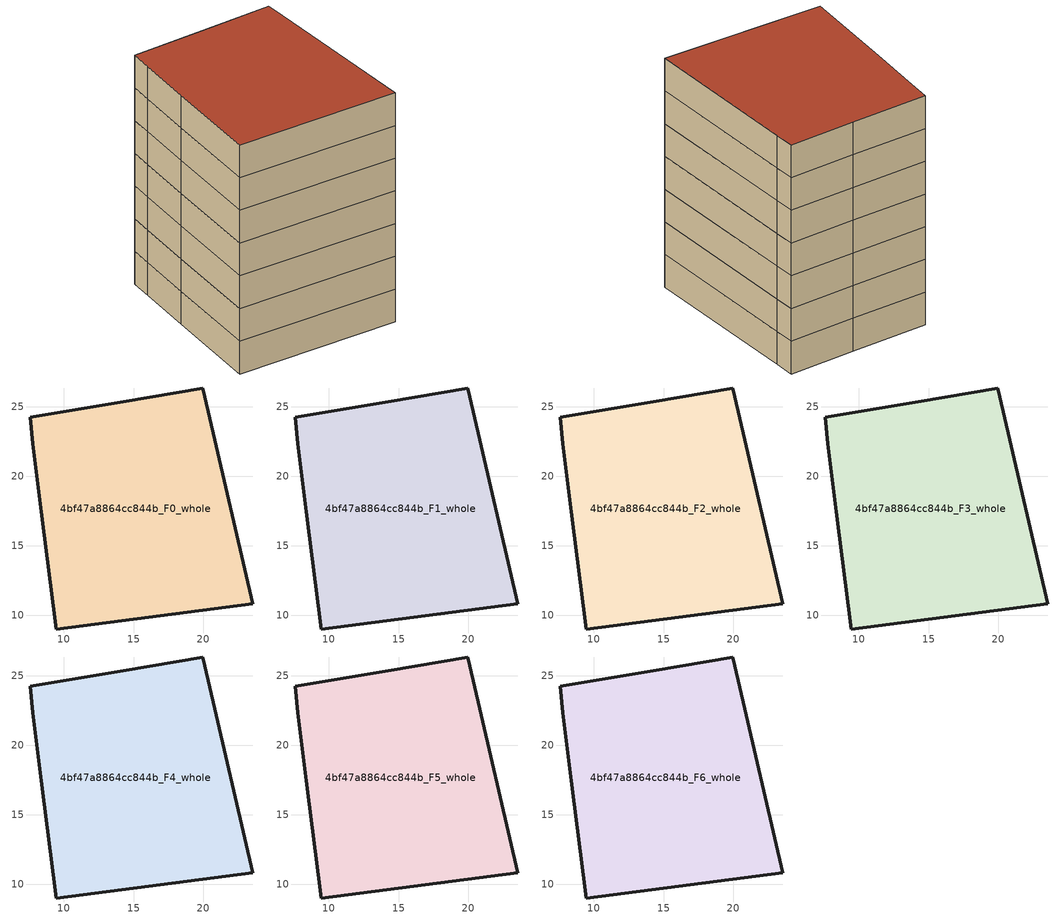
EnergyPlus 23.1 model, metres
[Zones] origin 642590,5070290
4bf47a8864cc844b_F0_whole
 floor ground (EU_floor_Construction): 19.97,26.34 20.37,24.63 23.57,10.82 9.46,9.03 8.36,17.43 7.76,22.34 7.56,24.24 14.27,25.34 z0
 wall outside (EU_wall_Construction): 7.56,24.24 7.76,22.34 8.36,17.43 9.46,9.03 23.57,10.82 20.37,24.63 19.97,26.34 14.27,25.34 7.56,24.24 z0:3
4bf47a8864cc844b_F1_whole
 floor to 4bf47a8864cc844b_F0_whole (EU_floor_Construction): 19.97,26.34 20.37,24.63 23.57,10.82 9.46,9.03 8.36,17.43 7.76,22.34 7.56,24.24 14.27,25.34 z3
 wall outside (EU_wall_Construction): 7.56,24.24 7.76,22.34 8.36,17.43 9.46,9.03 23.57,10.82 20.37,24.63 19.97,26.34 14.27,25.34 7.56,24.24 z3:6
4bf47a8864cc844b_F2_whole
 floor to 4bf47a8864cc844b_F1_whole (EU_floor_Construction): 19.97,26.34 20.37,24.63 23.57,10.82 9.46,9.03 8.36,17.43 7.76,22.34 7.56,24.24 14.27,25.34 z6
 wall outside (EU_wall_Construction): 7.56,24.24 7.76,22.34 8.36,17.43 9.46,9.03 23.57,10.82 20.37,24.63 19.97,26.34 14.27,25.34 7.56,24.24 z6:9
4bf47a8864cc844b_F3_whole
 floor to 4bf47a8864cc844b_F2_whole (EU_floor_Construction): 19.97,26.34 20.37,24.63 23.57,10.82 9.46,9.03 8.36,17.43 7.76,22.34 7.56,24.24 14.27,25.34 z9
 wall outside (EU_wall_Construction): 7.56,24.24 7.76,22.34 8.36,17.43 9.46,9.03 23.57,10.82 20.37,24.63 19.97,26.34 14.27,25.34 7.56,24.24 z9:12
4bf47a8864cc844b_F4_whole
 floor to 4bf47a8864cc844b_F3_whole (EU_floor_Construction): 19.97,26.34 20.37,24.63 23.57,10.82 9.46,9.03 8.36,17.43 7.76,22.34 7.56,24.24 14.27,25.34 z12
 wall outside (EU_wall_Construction): 7.56,24.24 7.76,22.34 8.36,17.43 9.46,9.03 23.57,10.82 20.37,24.63 19.97,26.34 14.27,25.34 7.56,24.24 z12:15
4bf47a8864cc844b_F5_whole
 floor to 4bf47a8864cc844b_F4_whole (EU_floor_Construction): 19.97,26.34 20.37,24.63 23.57,10.82 9.46,9.03 8.36,17.43 7.76,22.34 7.56,24.24 14.27,25.34 z15
 wall outside (EU_wall_Construction): 7.56,24.24 7.76,22.34 8.36,17.43 9.46,9.03 23.57,10.82 20.37,24.63 19.97,26.34 14.27,25.34 7.56,24.24 z15:18
4bf47a8864cc844b_F6_whole
 floor to 4bf47a8864cc844b_F5_whole (EU_floor_Construction): 19.97,26.34 20.37,24.63 23.57,10.82 9.46,9.03 8.36,17.43 7.76,22.34 7.56,24.24 14.27,25.34 z18
 wall outside (EU_wall_Construction): 7.56,24.24 7.76,22.34 8.36,17.43 9.46,9.03 23.57,10.82 20.37,24.63 19.97,26.34 14.27,25.34 7.56,24.24 z18:21
 roof outside (EU_roof_Construction): 23.57,10.82 20.37,24.63 19.97,26.34 14.27,25.34 7.56,24.24 7.76,22.34 8.36,17.43 9.46,9.03 z21
[Building]
EU S2 Campaign: North Axis=0; Terrain=City; Solar Distribution=FullExterior
[Site:Location]
Lyon-Bron: Latitude=45.75; Longitude=5; Time Zone=1; Elevation=198
[SizingPeriod:WeatherFileDays]
AnnualSizingPeriod: Begin Month=1; Begin Day of Month=1; End Month=12; End Day of Month=31; Day of Week for Start Day=Monday; Use Weather File Daylight Saving Period=No; Use Weather File Rain and Snow Indicators=No
[MATERIAL]
EU_InternalMass_Material: Roughness=MediumRough; Thickness=0.1; Conductivity=1; Density=1800; Specific Heat=900; Thermal Absorptance=0.9; Solar Absorptance=0.7; Visible Absorptance=0.7
[MATERIAL:NOMASS] Roughness=MediumRough; Thermal Absorptance=0.9; Solar Absorptance=0.7; Visible Absorptance=0.7
Name | Thermal Resistance
EU_wall_NoMass | 0.776494
EU_roof_NoMass | 0.486893
EU_floor_NoMass | 0.421597
[CONSTRUCTION]
EU_wall_Construction: EU_wall_NoMass
EU_roof_Construction: EU_roof_NoMass
EU_floor_Construction: EU_floor_NoMass
EU_InternalMass_Construction: EU_InternalMass_Material
[ZONE] Type=1; Multiplier=1; Ceiling Height=autocalculate; Floor Area=autocalculate; Part of Total Floor Area=Yes
Name | Volume
4bf47a8864cc844b_F0_whole | 627.998
4bf47a8864cc844b_F1_whole; 4bf47a8864cc844b_F2_whole; 4bf47a8864cc844b_F3_whole; 4bf47a8864cc844b_F4_whole; 4bf47a8864cc844b_F5_whole; 4bf47a8864cc844b_F6_whole | 627.999
[INTERNALMASS] Construction=EU_InternalMass_Construction; Surface Area=209.333
Name | Zone or ZoneList
4bf47a8864cc844b_F0_whole_EU_InternalMass | 4bf47a8864cc844b_F0_whole
4bf47a8864cc844b_F1_whole_EU_InternalMass | 4bf47a8864cc844b_F1_whole
4bf47a8864cc844b_F2_whole_EU_InternalMass | 4bf47a8864cc844b_F2_whole
4bf47a8864cc844b_F3_whole_EU_InternalMass | 4bf47a8864cc844b_F3_whole
4bf47a8864cc844b_F4_whole_EU_InternalMass | 4bf47a8864cc844b_F4_whole
4bf47a8864cc844b_F5_whole_EU_InternalMass | 4bf47a8864cc844b_F5_whole
4bf47a8864cc844b_F6_whole_EU_InternalMass | 4bf47a8864cc844b_F6_whole
[OTHEREQUIPMENT] Fuel Type=Electricity; Design Level Calculation Method=Watts/Area; Power per Zone Floor Area=1; Fraction Latent=0; Fraction Radiant=0; Fraction Lost=0; Carbon Dioxide Generation Rate=0; EndUse Subcategory=EU_Step8_InternalGains
Name | Zone or ZoneList or Space or SpaceList | Schedule
EU_Step8_InternalGain_4bf47a8864cc844b_F0_whole_f000 | 4bf47a8864cc844b_F0_whole | EU_Step8_GainSchedule_4bf47a8864cc844b_F0_whole_f000
EU_Step8_InternalGain_4bf47a8864cc844b_F1_whole_f000 | 4bf47a8864cc844b_F1_whole | EU_Step8_GainSchedule_4bf47a8864cc844b_F1_whole_f000
EU_Step8_InternalGain_4bf47a8864cc844b_F2_whole_f000 | 4bf47a8864cc844b_F2_whole | EU_Step8_GainSchedule_4bf47a8864cc844b_F2_whole_f000
EU_Step8_InternalGain_4bf47a8864cc844b_F3_whole_f000 | 4bf47a8864cc844b_F3_whole | EU_Step8_GainSchedule_4bf47a8864cc844b_F3_whole_f000
EU_Step8_InternalGain_4bf47a8864cc844b_F4_whole_f000 | 4bf47a8864cc844b_F4_whole | EU_Step8_GainSchedule_4bf47a8864cc844b_F4_whole_f000
EU_Step8_InternalGain_4bf47a8864cc844b_F5_whole_f000 | 4bf47a8864cc844b_F5_whole | EU_Step8_GainSchedule_4bf47a8864cc844b_F5_whole_f000
EU_Step8_InternalGain_4bf47a8864cc844b_F6_whole_f000 | 4bf47a8864cc844b_F6_whole | EU_Step8_GainSchedule_4bf47a8864cc844b_F6_whole_f000
[ZONEVENTILATION:DESIGNFLOWRATE] Schedule=EU_AlwaysOn; Design Flow Rate Calculation Method=AirChanges/Hour; Air Changes per Hour=0.693814; Ventilation Type=Natural; Fan Pressure Rise=0; Fan Total Efficiency=1; Constant Term Coefficient=1; Temperature Term Coefficient=0; Velocity Term Coefficient=0; Velocity Squared Term Coefficient=0; Minimum Indoor Temperature=-100; Maximum Indoor Temperature=100; Delta Temperature=-100; Minimum Outdoor Temperature=-100; Maximum Outdoor Temperature=100; Maximum Wind Speed=40
Name | Zone or ZoneList or Space or SpaceList
EU_ConstantAir_4bf47a8864cc844b_F0_whole | 4bf47a8864cc844b_F0_whole
EU_ConstantAir_4bf47a8864cc844b_F1_whole | 4bf47a8864cc844b_F1_whole
EU_ConstantAir_4bf47a8864cc844b_F2_whole | 4bf47a8864cc844b_F2_whole
EU_ConstantAir_4bf47a8864cc844b_F3_whole | 4bf47a8864cc844b_F3_whole
EU_ConstantAir_4bf47a8864cc844b_F4_whole | 4bf47a8864cc844b_F4_whole
EU_ConstantAir_4bf47a8864cc844b_F5_whole | 4bf47a8864cc844b_F5_whole
EU_ConstantAir_4bf47a8864cc844b_F6_whole | 4bf47a8864cc844b_F6_whole
[HVACTEMPLATE:THERMOSTAT] Constant Heating Setpoint=20; Constant Cooling Setpoint=50
EU_HeatOnly_4bf47a8864cc844b_F0_whole; EU_HeatOnly_4bf47a8864cc844b_F1_whole; EU_HeatOnly_4bf47a8864cc844b_F2_whole; EU_HeatOnly_4bf47a8864cc844b_F3_whole; EU_HeatOnly_4bf47a8864cc844b_F4_whole; EU_HeatOnly_4bf47a8864cc844b_F5_whole; EU_HeatOnly_4bf47a8864cc844b_F6_whole
[HVACTEMPLATE:ZONE:IDEALLOADSAIRSYSTEM] System Availability Schedule=EU_AlwaysOn; Maximum Heating Supply Air Temperature=50; Minimum Cooling Supply Air Temperature=13; Maximum Heating Supply Air Humidity Ratio=0.0156; Minimum Cooling Supply Air Humidity Ratio=0.0077; Heating Limit=NoLimit; Cooling Limit=NoLimit; Heating Availability Schedule=EU_AlwaysOn; Cooling Availability Schedule=EU_CoolingOff; Dehumidification Control Type=ConstantSensibleHeatRatio; Cooling Sensible Heat Ratio=0.7; Dehumidification Setpoint=60; Humidification Control Type=None; Humidification Setpoint=30; Outdoor Air Method=None; Outdoor Air Flow Rate per Person=0.00944; Outdoor Air Flow Rate per Zone Floor Area=0; Outdoor Air Flow Rate per Zone=0; Demand Controlled Ventilation Type=None; Outdoor Air Economizer Type=NoEconomizer; Heat Recovery Type=None; Sensible Heat Recovery Effectiveness=0.7; Latent Heat Recovery Effectiveness=0.65
Name | Template Thermostat
4bf47a8864cc844b_F0_whole | EU_HeatOnly_4bf47a8864cc844b_F0_whole
4bf47a8864cc844b_F1_whole | EU_HeatOnly_4bf47a8864cc844b_F1_whole
4bf47a8864cc844b_F2_whole | EU_HeatOnly_4bf47a8864cc844b_F2_whole
4bf47a8864cc844b_F3_whole | EU_HeatOnly_4bf47a8864cc844b_F3_whole
4bf47a8864cc844b_F4_whole | EU_HeatOnly_4bf47a8864cc844b_F4_whole
4bf47a8864cc844b_F5_whole | EU_HeatOnly_4bf47a8864cc844b_F5_whole
4bf47a8864cc844b_F6_whole | EU_HeatOnly_4bf47a8864cc844b_F6_whole
[SIZING:ZONE] Zone Cooling Design Supply Air Temperature Input Method=SupplyAirTemperature; Zone Cooling Design Supply Air Temperature=13; Zone Heating Design Supply Air Temperature Input Method=SupplyAirTemperature; Zone Heating Design Supply Air Temperature=50; Zone Cooling Design Supply Air Humidity Ratio=0.008; Zone Heating Design Supply Air Humidity Ratio=0.008; Cooling Design Air Flow Method=DesignDay; Cooling Design Air Flow Rate=0; Cooling Minimum Air Flow per Zone Floor Area=0.000762; Cooling Minimum Air Flow=0; Cooling Minimum Air Flow Fraction=0.2; Heating Design Air Flow Method=DesignDay; Heating Design Air Flow Rate=0; Heating Maximum Air Flow per Zone Floor Area=0.002032; Heating Maximum Air Flow=0.141576; Heating Maximum Air Flow Fraction=0.3; Account for Dedicated Outdoor Air System=No; Dedicated Outdoor Air System Control Strategy=NeutralSupplyAir; Dedicated Outdoor Air Low Setpoint Temperature for Design=autosize; Dedicated Outdoor Air High Setpoint Temperature for Design=autosize; Zone Load Sizing Method=Sensible Load Only No Latent Load; Zone Latent Cooling Design Supply Air Humidity Ratio Input Method=HumidityRatioDifference; Zone Cooling Design Supply Air Humidity Ratio Difference=0.005; Zone Latent Heating Design Supply Air Humidity Ratio Input Method=HumidityRatioDifference; Zone Humidification Design Supply Air Humidity Ratio Difference=0.005
4bf47a8864cc844b_F0_whole; 4bf47a8864cc844b_F1_whole; 4bf47a8864cc844b_F2_whole; 4bf47a8864cc844b_F3_whole; 4bf47a8864cc844b_F4_whole; 4bf47a8864cc844b_F5_whole; 4bf47a8864cc844b_F6_whole
[SCHEDULE:CONSTANT]
Name | Hourly Value
EU_AlwaysOn | 1
EU_CoolingOff | 0
[SCHEDULE:FILE] Column Number=1; Rows to Skip at Top=0; Number of Hours of Data=8760; Column Separator=Comma; Interpolate to Timestep=No; Minutes per Item=60; Adjust Schedule for Daylight Savings=Yes
Name | File
EU_Step8_GainSchedule_4bf47a8864cc844b_F0_whole_f000 | C:\Users\o_iseri\Desktop\OpenUBEM\openubem\outputs\eu_evidence\EU-11\FR-LYO-HAUTCOEURPENTES\idfs\4bf47a8864cc844b\4bf47a8864cc844b_F0_whole_f000_gain.csv
EU_Step8_GainSchedule_4bf47a8864cc844b_F1_whole_f000 | C:\Users\o_iseri\Desktop\OpenUBEM\openubem\outputs\eu_evidence\EU-11\FR-LYO-HAUTCOEURPENTES\idfs\4bf47a8864cc844b\4bf47a8864cc844b_F1_whole_f000_gain.csv
EU_Step8_GainSchedule_4bf47a8864cc844b_F2_whole_f000 | C:\Users\o_iseri\Desktop\OpenUBEM\openubem\outputs\eu_evidence\EU-11\FR-LYO-HAUTCOEURPENTES\idfs\4bf47a8864cc844b\4bf47a8864cc844b_F2_whole_f000_gain.csv
EU_Step8_GainSchedule_4bf47a8864cc844b_F3_whole_f000 | C:\Users\o_iseri\Desktop\OpenUBEM\openubem\outputs\eu_evidence\EU-11\FR-LYO-HAUTCOEURPENTES\idfs\4bf47a8864cc844b\4bf47a8864cc844b_F3_whole_f000_gain.csv
EU_Step8_GainSchedule_4bf47a8864cc844b_F4_whole_f000 | C:\Users\o_iseri\Desktop\OpenUBEM\openubem\outputs\eu_evidence\EU-11\FR-LYO-HAUTCOEURPENTES\idfs\4bf47a8864cc844b\4bf47a8864cc844b_F4_whole_f000_gain.csv
EU_Step8_GainSchedule_4bf47a8864cc844b_F5_whole_f000 | C:\Users\o_iseri\Desktop\OpenUBEM\openubem\outputs\eu_evidence\EU-11\FR-LYO-HAUTCOEURPENTES\idfs\4bf47a8864cc844b\4bf47a8864cc844b_F5_whole_f000_gain.csv
EU_Step8_GainSchedule_4bf47a8864cc844b_F6_whole_f000 | C:\Users\o_iseri\Desktop\OpenUBEM\openubem\outputs\eu_evidence\EU-11\FR-LYO-HAUTCOEURPENTES\idfs\4bf47a8864cc844b\4bf47a8864cc844b_F6_whole_f000_gain.csv
